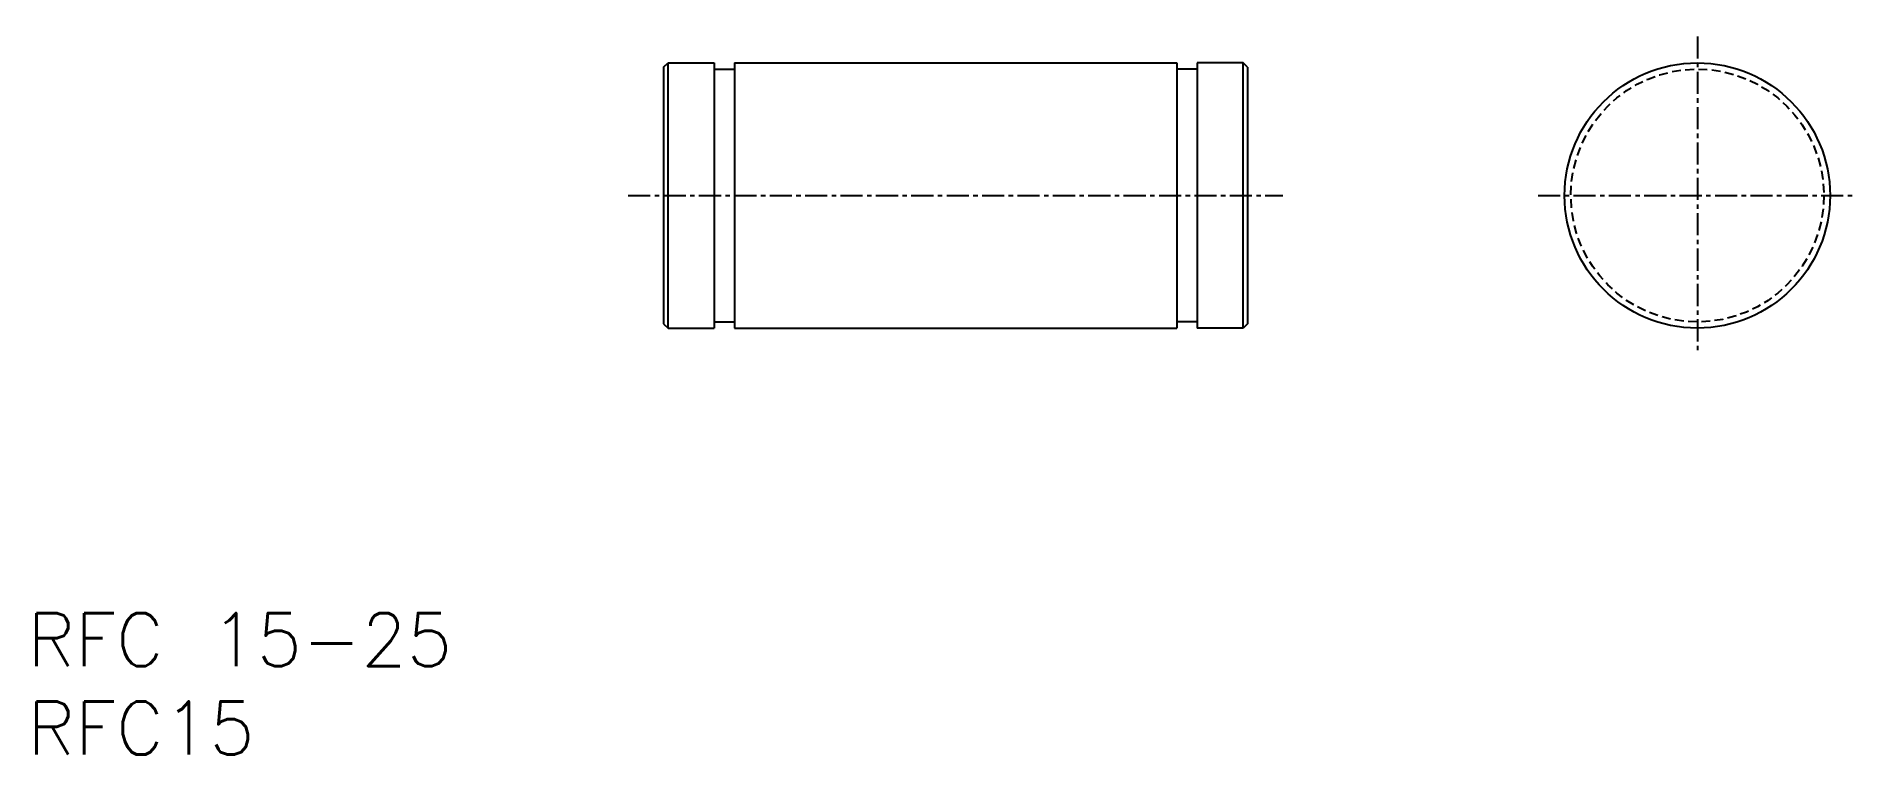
# Model space of a CAD drawing. Extents: x 45 to 148, y 37 to 78.
import ezdxf
from ezdxf.enums import TextEntityAlignment as Align

# ---------------------------------------------------------------- set-up
doc = ezdxf.new("R2010")
doc.units = 0
doc.linetypes.add('CENTER', pattern=[2, 1.25, -0.25, 0.25, -0.25])
doc.linetypes.add('DASHED', pattern=[0.75, 0.5, -0.25])
doc.layers.get('0').update_dxf_attribs({"linetype": 'CONTINUOUS'})
doc.layers.add('CENTER', color=1, linetype='CENTER')
doc.styles.get("Standard").update_dxf_attribs({"font": 'txt.shx', "bigfont": 'extfont.shx'})

msp = doc.modelspace()

# ---------------------------------------------------------------- linework, layer by layer
at = {"color": 7, "linetype": 'CONTINUOUS'}
for p, q in [((80.74, 76.16), (80.99, 76.41)), ((80.74, 76.16), (80.74, 61.66)), ((80.99, 76.41), (83.59, 76.41)), ((80.99, 61.41), (80.99, 76.41)), ((81.39, 76.41), (81.39, 76.41)), ((82.79, 76.41), (82.79, 76.41)), ((83.59, 76.41), (83.59, 61.41)), ((84.74, 76.41), (109.74, 76.41)), ((84.74, 76.41), (84.74, 61.41)), ((109.74, 76.41), (109.74, 61.41)), ((113.49, 76.41), (110.89, 76.41)), ((110.89, 76.41), (110.89, 61.41)), ((113.74, 76.16), (113.49, 76.41)), ((113.49, 61.41), (113.49, 76.41)), ((113.74, 76.16), (113.74, 61.66)), ((83.59, 76.06), (84.74, 76.06)), ((110.89, 76.06), (109.74, 76.06)), ((83.59, 61.76), (84.74, 61.76)), ((110.89, 61.76), (109.74, 61.76)), ((80.74, 61.66), (80.99, 61.41)), ((80.99, 61.41), (83.59, 61.41)), ((81.39, 61.41), (81.39, 61.41)), ((82.79, 61.41), (82.79, 61.41)), ((84.74, 61.41), (109.74, 61.41)), ((113.49, 61.41), (110.89, 61.41)), ((113.74, 61.66), (113.49, 61.41))]:
    msp.add_line(p, q, dxfattribs=at)
msp.add_circle((139.16, 68.91), 7.5, dxfattribs=at)
at = {"color": 3, "linetype": 'DASHED'}
msp.add_circle((139.16, 68.91), 7.15, dxfattribs=at)
at = {"layer": 'CENTER', "color": 1, "linetype": 'CENTER'}
for p, q in [((139.16, 77.91), (139.16, 59.91)), ((78.74, 68.91), (115.74, 68.91)), ((130.16, 68.91), (148.16, 68.91))]:
    msp.add_line(p, q, dxfattribs=at)

# ---------------------------------------------------------------- texts
at = {"color": 7, "linetype": 'CONTINUOUS'}
for s, p in [('RFC 15-25', (44.78, 43.8)), ('RFC15', (44.78, 38.8))]:
    msp.add_text(s, height=3, dxfattribs=at).set_placement(p, align=Align.MIDDLE_LEFT)

doc.saveas('drawing.dxf')
